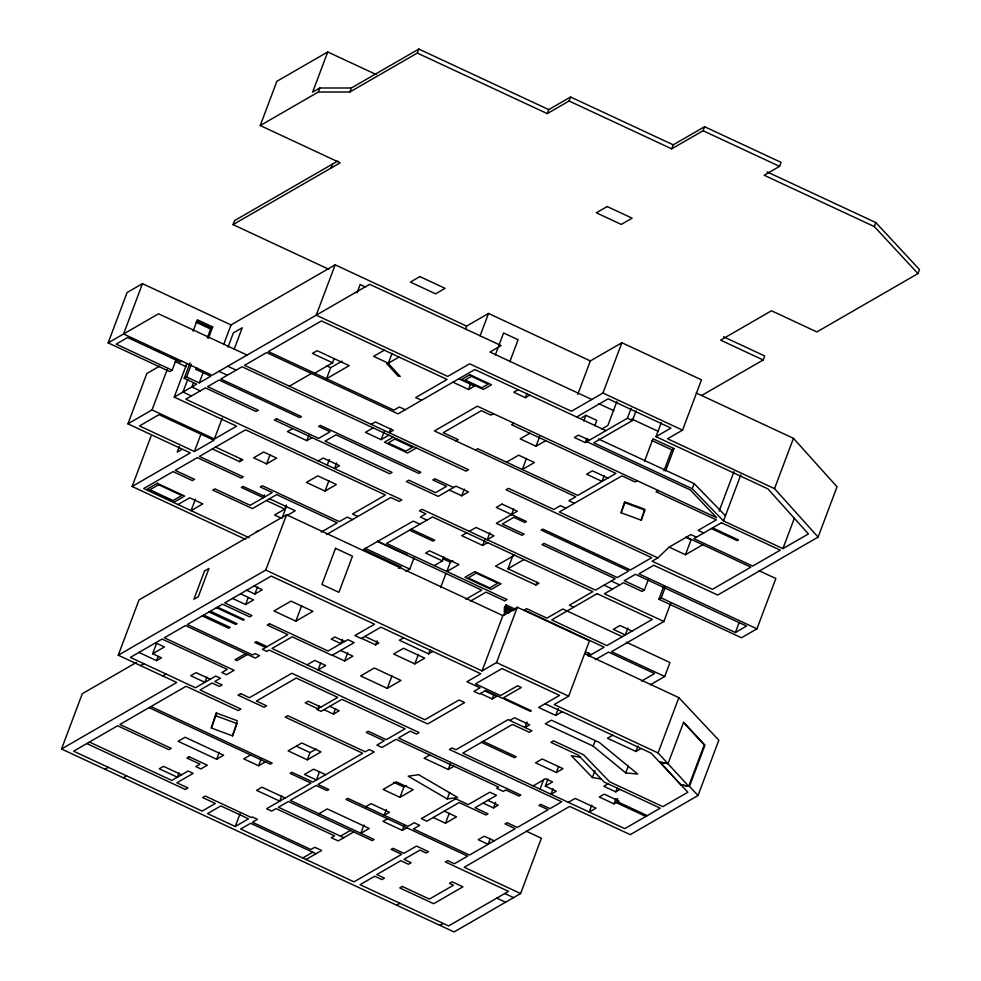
<?xml version="1.0" encoding="UTF-8"?>
<svg xmlns="http://www.w3.org/2000/svg" width="981" height="981" viewBox="0 0 981 981"><rect width="100%" height="100%" fill="white"/><g stroke="black" fill="none" stroke-linecap="round" stroke-linejoin="round"><path stroke-width="1.47" d="M504.344 615.222L504.369 607.631L506.049 604.909L515.295 609.213M211.32 728.012L216.114 712.917L237.328 720.777L232.522 735.86L211.32 728.012L216.776 713.052M621.108 512.744L624.603 501.781L644.676 509.213L641.182 520.175L621.108 512.744L624.872 502.738L644.946 510.169L641.182 520.175M176.335 359.095L172.153 370.229L169.762 371.603L108.143 342.884L127.064 292.559L142.478 283.656L231.026 324.932L335.159 264.833L466.613 326.109L488.513 313.466L590.341 360.934L621.88 342.737L701.464 379.831L682.543 430.156L667.571 438.789L774.536 488.648L818.105 537.098L717.675 595.062L653.763 565.264L638.913 573.836L756.927 628.846L775.848 578.532L759.184 570.758M142.478 283.656L123.569 333.981L212.117 375.245L369.678 284.318L501.132 345.594L489.973 352.032L591.801 399.488M245.471 539.317L132.116 486.478L190.289 452.903L127.922 423.841L146.843 373.516L159.523 366.195M127.922 423.841L152.03 409.923L167.273 369.396M328.868 269.284L233.037 224.624L340.162 162.797L260.235 125.543L276.863 81.313L327.728 51.956L376.263 74.568M132.116 486.478L151.037 436.153M233.037 224.624L234.545 220.615L337.746 161.056M193.085 331.186L197.365 319.781L212.693 326.931L208.401 338.335M152.03 409.923L214.385 438.998L236.593 426.183L174.226 397.109L186.844 363.571M174.226 397.109L196.691 384.147L184.232 378.347L189.983 363.044M184.232 378.347L186.623 376.962L191.332 364.442M187.812 379.242L182.993 392.057L191.393 395.981M207.334 337.832L211.087 327.85L212.693 326.931M193.453 382.676L191.847 386.943L200.259 390.867M526.27 831.189L541.389 838.24L520.604 893.544L454.056 931.95L61.521 748.993L82.306 693.69L136.617 662.347M186.623 376.962L199.253 382.86L203.459 371.676M179.339 446.527L177.23 452.131L181.779 449.494M327.728 51.956L312.608 92.177L319.843 87.996L351.345 87.996L418.826 49.05L548.747 109.614L570.586 97.009L673.211 144.832L704.603 126.721L781.06 162.356L779.552 166.365L764.174 175.243L874.329 226.574L917.971 273.589L816.879 331.934L771.495 310.769L720.618 340.137L763.181 359.978L764.69 355.968L723.488 336.765M260.235 125.543L318.335 92.006L319.843 87.996M223.668 344.503L231.026 324.932M228.021 347.139L233.368 332.902L242.221 327.801L234.189 349.138M194.41 451.518L213.944 440.248L159.032 414.656L139.51 425.926L194.41 451.518L201.24 433.344M61.521 748.993L176.752 682.482L118.247 655.21L139.032 599.906L286.538 514.78L502.848 615.602L517.318 607.251L589.446 640.875L568.661 696.179L554.191 704.53L658.067 752.942L688.699 786.235L704.199 744.984L683.573 722.335L668.061 763.598L659.575 762.114M214.385 438.998L222.27 418.029M195.378 499.231L191.074 510.647L202.809 503.878L189.689 497.772L177.966 504.541M318.335 92.006L349.837 92.006L351.345 87.996M331.002 168.082L332.51 164.085M138.934 652.426L156.617 660.667L161.522 657.834L152.68 653.714L156.42 643.757M156.617 660.667L158.223 656.399M212.362 448.942L239.671 461.671L240.713 458.887M335.159 264.833L316.238 315.159L447.704 376.434L469.605 363.792L571.433 411.247L602.959 393.05L621.88 342.737M349.837 92.006L417.317 53.06L418.826 49.05M266.636 463.878L276.654 458.09L263.631 452.033L253.625 457.808L266.636 463.878L270.033 454.853M264.429 494.902L263.374 497.698L241.289 487.41L243.055 486.392L265.128 496.68M206.868 677.049L204.882 682.322L190.682 675.713L196.041 672.623L210.228 679.232M357.047 292.841L360.162 284.539L365.373 286.967M342.013 361.155L330.683 367.691L326.538 378.727L349.199 365.643L317.108 350.683L312.399 353.405L332.608 362.823L334.165 358.69M178.996 772.954L177.389 777.21L159.29 768.773L163.508 766.345L181.608 774.782M292.669 428.562L287.408 431.591L306.82 440.641L308.917 435.049M232.497 598.435L245.606 604.541L248.254 597.515M281.927 518.459L274.545 515.013L284.797 509.09L286.317 505.043M282.442 517.11L286.501 506.306M246.685 590.243L254.876 594.057L257.512 587.03M118.247 655.21L265.753 570.071L286.538 514.78M216.654 759.257L223.656 755.223L185.102 737.246L178.101 741.293L216.654 759.257L219.303 752.206M327.225 465.117L329.322 459.525M232.522 735.86L237.108 723.647L215.906 715.799M325.018 491.089L336.373 484.528L317.758 475.859L306.403 482.407L325.018 491.089L328.893 480.776M336.642 462.946L334.546 468.526L339.5 465.668L323.166 458.066L318.224 460.923M384.282 350.18L373.602 356.348L388.341 363.215L392.044 353.356M295.857 621.157L312.902 611.322L291.014 601.12L273.969 610.955L295.857 621.157L301.67 605.706M235.244 826.505L248.536 818.828L220.86 805.928L207.555 813.605L235.244 826.505L240.038 813.74M250.547 754.929L243.729 758.865L258.567 765.781L261.191 758.803M373.185 427.863L365.447 432.339L381.131 439.647L384.135 431.677M390.708 428.66L389.187 432.731L393.356 430.316L375.429 421.953L371.247 424.368M320.713 663.058L318.114 669.962L325.778 665.535L314.754 660.397L307.09 664.824M281.755 795.836L279.769 801.146L256.544 790.318L261.952 787.203L285.177 798.019M342.504 639.404L340.91 643.61L331.21 639.097L334.877 636.988L344.576 641.5M319.009 706.038L317.954 708.822L305.312 702.923L308.267 701.231L320.91 707.117M465.558 328.905L466.613 326.109M417.317 53.06L547.251 113.612L548.747 109.614M307.311 759.809L320.995 751.9L301.792 742.96L288.107 750.857L307.311 759.809L310.033 752.574L316.25 748.981M332.314 655.222L344.613 660.961L347.728 652.672M324.012 709.668L333.43 714.058L335.477 708.625M480.114 335.833L488.513 313.466M547.251 113.612L569.09 101.006L570.586 97.009M319.536 771.655L316.409 779.993L304.49 774.438L313.638 769.153L325.557 774.708M452.928 382.185L468.575 389.482L470.696 383.816M361.572 638.337L375.613 644.885L377.121 640.863M405.889 571.359L409.8 569.103L414.007 557.919M495.319 354.95L503.584 332.964L518.091 339.733L509.826 361.719M387.287 688.355L400.984 680.446L374.313 668.012L360.616 675.921L387.287 688.355L391.959 675.921M449.237 489.997L461.732 495.81L464.283 489.029M434.24 565.608L442.406 560.899L443.903 556.914M440.641 587.545L445.889 573.578M452.756 560.801L450.34 562.199L446.846 571.494L458.936 564.516L429.519 550.807L425.607 553.063L442.406 560.899M414.828 663.892L424.736 658.165L403.51 648.282L393.602 653.996L414.828 663.892L418.347 654.499M363.914 825.07L360.824 833.286L369.199 828.442L327.274 808.908L318.899 813.74M403.571 637.773L399.341 640.213L428.611 653.849L430.169 649.692M518.127 389.715L513.75 392.241L525.362 397.661L526.969 393.418M466.588 532.842L461.708 535.663L482.701 545.448L484.81 539.844M489.862 532.708L487.238 539.697L493.995 535.798L476.067 527.447L469.298 531.346M386.33 809.632L384.196 815.309L389.445 812.268L370.99 803.672L365.741 806.701M526.429 458.483L522.284 469.519L534.424 462.505L518.679 455.172L506.539 462.174M399.99 797.345L413.173 789.73L396.275 781.857L383.093 789.46L399.99 797.345L403.865 787.032L406.502 785.511M529.838 433.259L520.151 438.863L536.043 446.269L539.66 436.606M511.567 514.547L513.664 508.955M387.458 818.755L382.946 821.355L402.333 830.392L404.356 825.021M514.559 555.197L495.528 566.172L535.945 585.007L538.998 583.241L507.95 568.772L512.94 555.479M577.735 394.485L590.341 360.934M569.09 101.006L671.703 148.842L673.211 144.832M513.124 610.844L505.203 607.153L506.049 604.909M513.958 610.354L506.037 606.663L505.203 608.907L506.037 608.428L511.309 610.881M265.753 570.071L482.063 670.906L502.848 615.602M506.037 608.428L505.19 610.66L506.024 610.182L509.985 612.034M506.024 610.182L505.19 612.426L506.024 611.936L508.661 613.174M506.024 611.936L505.178 614.18L506.012 613.701M429.776 754.99L424.148 758.227L448.28 769.472L450.414 763.794M583.781 420.984L585.915 415.331L596.791 420.395L594.78 425.717M482.063 670.906L496.533 662.555L517.318 607.251M447.25 798.951L457.649 797.455L418.617 774.683L408.219 776.179L447.25 798.951L449.666 792.501M589.336 440.199L578.471 435.135L574.375 437.501L585.24 442.566L586.834 438.323M671.703 148.842L703.095 130.731L704.603 126.721M587.766 439.096L586.797 441.671L690.232 489.887L716.657 517.735L477.342 406.183L434.448 430.941L575.761 496.803L568.919 500.751L574.375 503.302M433.222 817.516L445.484 823.231L449.224 813.286M480.432 693.469L492.192 698.963L493.786 694.695M535.945 585.007L536.938 582.346M616.877 401.487L607.864 425.472L601.488 429.151M604.137 475.883L602.052 481.401L586.589 474.191L592.414 470.831L607.889 478.041M585.24 442.566L627.435 418.225L631.114 408.439M661.255 422.725L655.995 436.704L767.841 488.832L808.405 533.934L782.924 548.624L723.5 520.936L692.206 488.734L593.763 442.848L632.414 420.542L636.093 410.757M483.093 803.071L493.529 807.927L495.613 802.372M527.079 721.991L525.007 727.522L529.679 724.824L514.473 717.749L509.801 720.434M490.255 838.681L488.146 844.298L478.238 839.675L484.283 836.192L494.179 840.815M644.578 461.144L652.99 438.777L674.021 448.575L665.608 470.941M306.023 859.479L321.645 850.466L314.778 847.265L310.891 849.509L252.411 822.25L257.476 819.331L252.375 816.952L251.369 817.529L205.274 796.045L202.65 797.553L215.342 803.464L202.147 811.079L73.612 751.176L117.622 725.768L168.965 749.705L171.246 748.393L119.903 724.456L186.071 686.271L238.248 710.587L240.909 709.055L200.026 689.999L212.092 683.034L219.437 686.467L222.086 684.934L214.741 681.513L220.443 678.214L215.771 676.044L195.477 687.755L130.338 657.393L162.11 639.048L227.249 669.41L221.829 672.549L226.501 674.72L234.128 670.317L164.317 637.785L185.495 625.559L255.305 658.092L259.511 655.676L255.035 653.579L252.669 654.952L187.334 624.492L222.503 604.198L249.677 616.865L251.958 615.553L224.784 602.886L271.222 576.08L374.509 624.223L354.877 635.553L361.241 638.521L380.873 627.19L480.764 673.751L466.931 681.734L480.052 687.853L473.909 691.397L479.501 694.008L485.644 690.465L502.53 698.325L521.316 687.485L517.588 685.744L500.555 695.578L475.466 683.88L502.002 668.564L559.538 695.382L538.618 707.46L555.749 715.443L558.348 708.515M587.864 655.516L588.882 652.806M540.028 789.141L543.695 779.417M553.076 788.687L550.979 794.242L556.264 791.201L545.313 786.1L547.925 779.147M663.953 470.806L671.838 449.838L674.021 448.575M556.362 772.501L563.008 768.675L542.186 758.963L535.54 762.801L556.362 772.501L558.447 766.946M627.938 628.012L625.314 634.965L613.297 629.361L619.98 625.498L631.997 631.102M670.697 603.315L663.867 621.488L604.394 593.763L623.462 582.751L642.065 591.42L644.382 590.084L648.637 578.753M593.137 746.1L545.252 723.782L551.481 720.189L599.366 742.507L637.675 774.021L625.731 772.918L593.137 746.1L595.148 740.765M692.206 488.734L694.143 483.584L598.471 438.985M756.927 628.846L741.477 637.773L658.889 599.268L663.671 586.528M601.304 779.037L592.389 777.541L595.001 770.588M658.889 599.268L661.206 597.932L665.461 586.601M686.455 537.11L750.87 567.128L712.439 589.311L652.12 561.193L657.859 557.882L669.128 547.116L685.461 554.731L691.065 539.808L685.621 537.269M591.825 805.119L589.213 812.072L596.019 808.136L575.148 798.411L568.342 802.335M719.122 511.162L733.972 471.653M607.999 783.831L603.806 786.247L615.798 791.839L617.356 787.669M647.313 815.628L617.589 801.771L618.925 800.999L604.235 794.156L599.305 796.989L614.008 803.844L615.994 798.559M625.731 772.918L628.232 766.235M614.008 803.844L616.178 802.593L617.674 798.62M612.671 735.235L607.484 738.227L635.921 751.483L637.969 746.026M650.403 684.738L664.726 676.473L669.962 662.531L626.332 642.187M723.5 520.936L740.827 474.841M658.067 752.942L678.852 697.638L584.676 653.738M774.536 488.648L793.445 438.323L696.216 393.001M874.329 226.574L875.825 222.577L767.056 171.871M661.206 597.932L735.394 632.512L739.073 622.727M520.604 893.544L464.221 867.265L569.667 806.407L630.243 834.647L698.043 795.517L689.447 786.37L704.959 745.119L683.573 722.335M782.924 548.624L794.487 517.882M698.043 795.517L718.828 740.214L678.852 697.638M818.105 537.098L837.026 486.784L793.445 438.323M917.971 273.589L919.479 269.579L875.825 222.577M108.143 342.884L158.53 313.797L247.077 355.073M181.828 361.131L180.222 362.063L127.604 337.525L116.175 344.135L172.153 370.229M197.144 368.267L195.538 369.199L210.694 376.263L199.253 382.86M289.37 386.207L311.418 373.479M314.656 373.185L332.608 362.823M388.341 363.215L399.022 357.047M239.671 461.671L242.871 459.819L215.562 447.091M306.82 440.641L312.081 437.612M381.131 439.647L388.868 435.184M468.575 389.482L474.473 386.073L458.826 378.776M393.136 437.17L384.393 442.21L407.581 453.026L416.324 447.986M256.078 531.923L258.359 530.611M286.771 515.663L295.244 510.77L269.444 498.753M493.431 413.688L490.929 415.135L481.352 410.659L443.228 432.67L458.213 439.66L455.957 440.96M525.362 397.661L529.752 395.135M321.167 532.107L337.219 522.836L276.642 494.608L252.424 508.587L212.754 490.095L214.9 488.857L250.204 505.301L272.264 492.572L260.198 486.944L262.307 485.73L339.328 521.622L347.188 517.085L352.498 519.562M513.958 423.252L511.457 424.699L615.933 473.394L577.809 495.393L477.71 448.734L475.442 450.046M326.538 534.547L390.745 497.49L399.157 501.401L401.805 499.881L185.814 399.206L205.409 387.887L256.09 411.505L258.273 410.254L207.592 386.637L219.07 380.015L299.781 417.636L301.51 416.631L220.799 379.009L242.049 366.747L466.012 471.138L468.501 469.703L244.539 365.312L266.587 352.584L398.041 413.859L474.841 369.543L605.915 430.634M254.876 594.057L262.295 589.777L254.116 585.951M152.68 653.714L164.416 646.945L155.574 642.825M245.606 604.541L253.601 599.918L240.492 593.812M140.59 665.621L143.9 663.708M576.669 416.999L608.195 398.801L670.967 428.059L655.995 436.704M581.819 417.698L585.915 415.331M536.043 446.269L545.73 440.665M419.88 524.21L413.234 521.119L363.534 549.434L401.094 566.944L398.531 568.416M461.732 495.81L468.44 491.947L455.944 486.122L438.164 496.386L406.367 481.561L408.77 480.163L435.564 492.658L446.527 486.331L432.805 479.93L434.816 478.765L453.553 487.496M162.748 675.958L166.059 674.045M245.642 653.591L235.048 659.698L236.985 660.605L247.568 654.486M701.66 395.478L763.181 359.978M482.701 545.448L487.594 542.628M104.979 769.251L108.29 767.338M637.221 480.715L635.05 481.965L621.929 475.859L559.354 511.972L657.859 557.882M123.324 777.798L126.635 775.885M344.613 660.961L352.902 656.179L340.591 650.44M375.613 644.885L378.887 642.996L364.846 636.448M507.95 568.772L523.903 559.55M466 599.183L481.708 590.121L377.697 541.635M658.251 490.512L656.081 491.775L716.338 519.856L698.116 530.378L703.733 532.99M470.512 601.071L486.012 592.119L504.81 600.887L507.079 599.563L386.612 543.413L432.486 516.938L592.818 591.666L569.372 605.203L573.652 607.19M505.203 607.153L506.037 606.663M428.611 653.849L432.829 651.409M333.43 714.058L339.181 710.735L329.751 706.345M258.567 765.781L265.385 761.845M669.128 547.116L690.869 534.559L696.473 537.183M685.461 554.731L702.801 544.725M492.192 698.963L496.619 696.4L484.859 690.918M588.637 656.13L604.137 647.19L524.32 609.974L526.601 608.661L546.944 618.14L562.787 608.993L622.273 636.718M595.344 659.71L608.551 652.095L654.585 673.555L641.5 681.108M663.867 621.488L611.543 651.691L664.726 676.473M448.28 769.472L453.896 766.235M302.749 857.958L312.694 852.219M340.505 836.168L350.45 830.429M353.712 831.949L338.187 840.913L331.32 837.713L334.546 835.861L276.066 808.602L271.712 811.103L266.611 808.736L311.002 783.108L290.069 773.359L291.909 772.292L312.853 782.053L362.737 753.261L285.226 717.123L287.74 715.676L365.251 751.802L369.126 749.57L374.227 751.949L317.954 784.42L328.843 789.509L327.004 790.563L316.103 785.487L290.266 800.398L374.141 839.491L372.24 840.594L288.365 801.502L278.42 807.24L343.767 837.688M555.749 715.443L562.199 711.716M735.394 632.512L746.553 626.074L635.455 574.29L624.296 580.727L644.382 590.084M402.333 830.392L406.857 827.792M445.484 823.231L456.533 816.854L444.283 811.14M493.529 807.927L498.25 805.205L487.815 800.349M533.112 785.916L545.608 778.706L552.536 781.931L545.313 786.1M635.921 751.483L641.108 748.491M396.594 905.169L399.905 903.256M615.798 791.839L619.98 789.423M439.905 925.353L443.216 923.452M580.262 757.197L571.347 755.701L592.389 777.541M680.961 784.898L689.447 786.37M668.061 763.598L660.274 762.188L680.9 784.825L688.699 786.235M703.095 130.731L779.552 166.365M602.959 393.05L682.543 430.156M598.618 403.583L613.836 410.671M631.813 419.059L658.104 431.309M627.435 418.225L632.414 420.542M652.12 440.641L671.838 449.838M712.598 527.876L738.46 539.93L737.234 540.641L711.372 528.587M421.56 400.285L415.711 397.563L447.091 379.451L321.474 320.91L268.316 351.59L393.933 410.132L399.39 406.98L405.239 409.715M326.722 365.852L330.683 367.691M197.034 321.302L211.087 327.85M196.016 322.209L211.246 329.309M565.927 508.183L560.458 505.632L553.824 509.47L508.477 488.342L505.988 489.777L651.691 557.686L630.44 569.949L542.787 529.102L541.12 530.059L628.772 570.917L617.27 577.564L544.038 543.425L541.978 544.614L615.21 578.741L595.455 590.145L422.075 509.335L419.439 510.856L425.84 513.848L420.309 517.036L426.956 520.138M227.776 366.207L236.188 370.131M218.922 371.321L227.334 375.245M175.096 361.548L186.194 366.71M611.261 581.022L619.673 584.934M604.088 585.167L612.487 589.091M411.211 529.225L434.706 540.163L433.038 541.132L409.555 530.181M357.82 516.484L352.51 514.007L385.435 495.013L245.532 429.801L199.413 456.41L243.3 476.864L241.191 478.09L197.304 457.624L175.231 470.365L194.508 479.341L192.35 480.58L173.085 471.603L143.692 488.563L249.088 537.686M442.774 558.667L450.34 562.199M377.55 541.095L407.066 554.854M266.391 500.518L284.797 509.09M365.349 548.391L409.8 569.103M585.816 652.12L591.224 654.646M496.533 662.555L568.661 696.179M545.08 703.733L651.2 753.2L687.853 792.231L662.874 806.652L609.667 781.845L583.67 754.867L553.542 740.827L550.893 742.359L578.25 755.1L604.235 782.078L660.225 808.172L624.774 828.638L462.762 753.126L512.462 724.444L529.237 732.255L531.886 730.735L508.084 719.637L455.944 749.729L452.094 747.939L449.445 749.459L561.757 801.808L549.961 808.614L540.752 804.322L538.912 805.389L548.121 809.681L517.294 827.473L507.067 822.716L505.007 823.905L515.221 828.663L469.494 855.064L413.442 828.933L419.709 825.328L414.19 822.752L407.924 826.358L347.826 798.35L345.974 799.417L467.643 856.119L454.411 863.758L447.643 860.607L445.362 861.919L508.514 891.361L448.575 925.941L360.052 884.678L374.693 876.229L381.928 879.601L384.454 878.142L376.778 874.574L400.824 860.693L408.452 864.261L411.149 862.704L403.951 859.344L419.978 850.098L426.232 853.004L428.513 851.68L416.484 846.076L403.878 853.347L393.013 848.283L391.112 849.387L401.67 854.316L353.969 881.845L240.664 829.031L250.621 823.28L315.968 853.74M217.439 607.116L244.232 619.612L243.227 620.188L216.433 607.705M210.363 611.2L237.034 623.634L235.673 624.419L209.002 611.997M616.178 802.593L645.903 816.45M483.192 741.329L516.202 756.719L514.485 757.712L481.463 742.335M203.656 615.075L230.155 627.435L228.745 628.245L202.245 615.896M267.065 646.638L256.299 641.623L254.802 642.481L265.569 647.497M393.467 782.188L403.865 787.032M296.311 746.173L310.033 752.574M150.902 706.565L272.203 763.095L270.351 764.162L149.063 707.632M504.761 893.519L513.541 897.615M496.791 898.118L505.571 902.213M89.43 742.041L171.798 780.435L188.119 771.017L193.171 773.371L176.85 782.801L187.947 787.964L185.323 789.484L86.806 743.561M694.143 483.584L725.45 515.773M204.526 570.991L193.895 599.268L198.334 596.706L208.965 568.428L204.526 570.991M335.527 548.33L321.952 584.443L338.899 592.34L352.473 556.215L335.527 548.33M419.88 276.593L410.377 282.074L435.589 293.834L445.092 288.34L419.88 276.593M607.165 206.537L596.325 212.791L621.255 224.416L632.107 218.162L607.165 206.537M157.291 483.302L146.966 489.249L174.336 502.014L184.661 496.055L157.291 483.302M158.615 484.749L149.897 489.777L173.012 500.555L181.73 495.528L158.615 484.749M276.544 418.764L274.361 420.027L389.653 473.774L392.069 472.376L325.054 441.143L336.017 434.816L418.85 473.431L420.874 472.266L320.26 425.374L318.531 426.367L330.094 431.763L318.617 438.384L276.544 418.764M469.924 374.693L461.781 379.389L483.363 389.445L491.493 384.76L469.924 374.693M471.444 376.361L465.141 380.003L481.843 387.777L488.146 384.147L471.444 376.361M394.865 439.071L388.218 442.909L405.852 451.125L412.498 447.287L394.865 439.071M269.517 623.732L267.237 625.044L287.838 634.646L262.368 649.348L266.844 651.433L269.186 650.084L427.642 723.941L464.626 702.592L459.034 699.993L424.859 719.711L271.995 648.466L292.191 636.804L332.044 655.382L354.19 642.604L347.814 639.637L328.071 651.028L269.517 623.732M502.027 504.087L496.263 507.41L526.527 521.512L524.86 522.481L513.836 517.343L502.333 523.989L524.099 534.13L522.039 535.319L496.325 523.339L517.33 511.211L502.027 504.087M240.725 693.628L238.076 695.149L264.061 707.264L266.574 705.817L256.372 701.059L296.237 678.043L337.746 697.393L316.888 709.435L321.045 711.372L341.903 699.33L405.116 728.797L386.281 739.662L368.292 731.274L366.256 732.451L384.258 740.839L376.888 745.094L381.977 747.473L396.128 739.306L498.642 787.093L496.582 788.283L503.302 791.409L505.816 789.963L518.974 796.094L520.813 795.039L398.421 737.982L410.217 731.176L416.447 734.082L419.095 732.549L291.86 673.248L249.481 697.699L240.725 693.628M474.816 571.592L464.933 577.294L491.138 589.507L501.021 583.805L474.816 571.592M476.276 573.198L468.158 577.883L489.678 587.901L497.784 583.229L476.276 573.198M189.186 756.756L186.917 758.068L199.989 764.162L195.783 766.59L200.847 768.945L207.334 765.205L189.186 756.756M597.098 593.664L551.678 619.882L606.871 645.608L652.291 619.391L597.098 593.664M721.464 522.75L693.91 538.667L752.709 566.074L780.275 550.169L721.464 522.75M504.982 698.497L504.05 699.036L530.427 711.335L531.359 710.784L504.982 698.497M455.724 798.779L421.34 818.62L426.858 821.195L459.182 802.544L485.889 814.99L487.962 813.801L474.988 807.755L496.509 795.333L489.789 792.207L468.268 804.616L455.724 798.779M402.284 886.456L399.757 887.915L433.651 903.722L462.909 886.836L452.131 881.809L449.445 883.366L453.443 885.23L429.396 899.099L402.284 886.456M388.819 364.012L386.796 363.644L398.176 376.14L400.199 376.496L388.819 364.012"/></g></svg>
